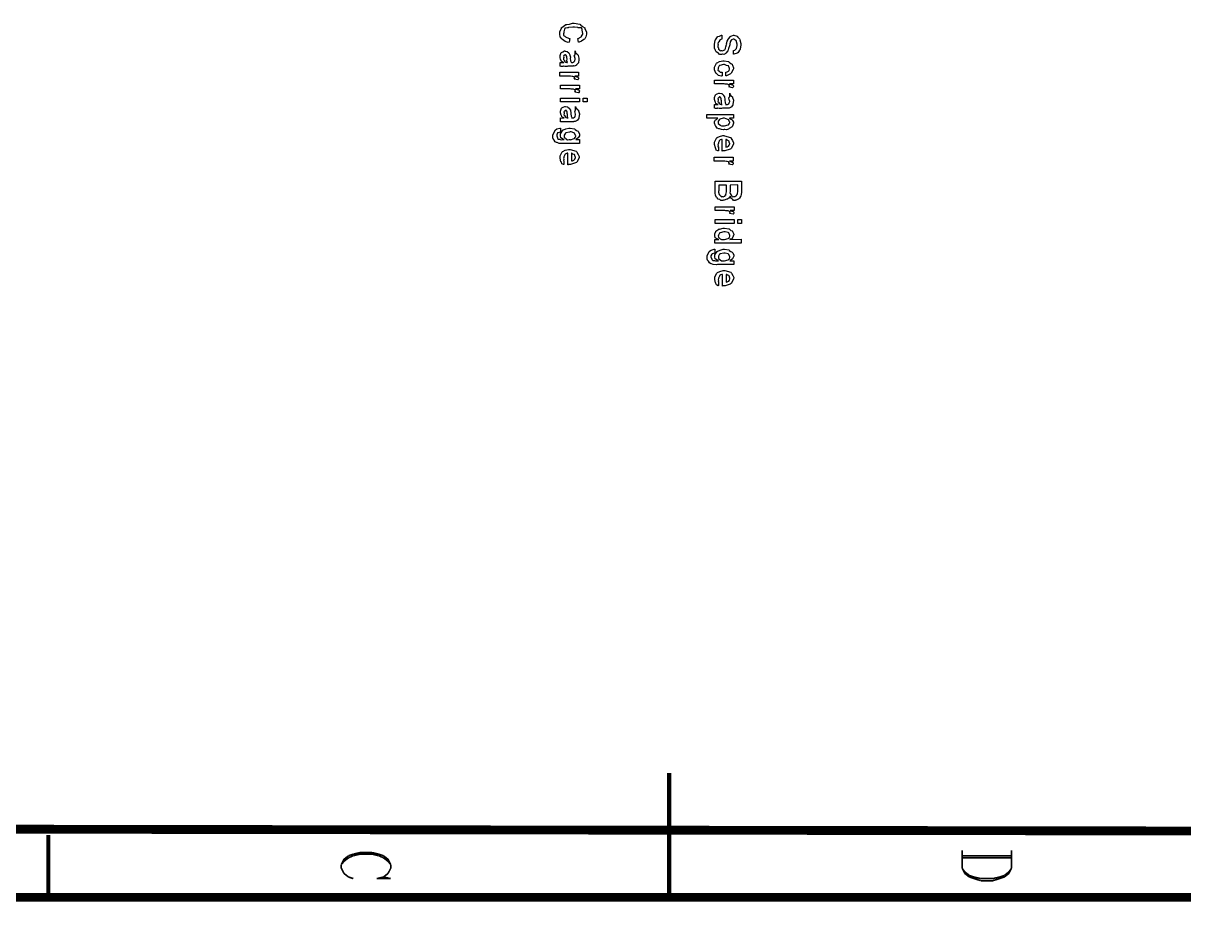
# Model space of a CAD drawing. Extents: x 0.1 to 11.6, y 0.3 to 16.2.
# Drawn here: x 3.793 to 7.51, y 0.296 to 3.108 of the extents above; entities that cross this region are included whole.
import ezdxf

# ---------------------------------------------------------------- set-up
doc = ezdxf.new("R2010")
doc.units = 0
doc.header["$MEASUREMENT"] = 0

msp = doc.modelspace()

# ---------------------------------------------------------------- linework, layer by layer
at = {"color": 0, "const_width": 0.005208}
msp.add_lwpolyline([(0.155003, 16.22), (11.57, 16.22), (11.57, 0.310004), (0.155003, 0.310004), (0.155003, 16.22)], close=True, dxfattribs=at)
at = {"color": 0}
for points in [[(5.54324, 3.05951), (5.54107, 3.04736), (5.53857, 3.04699), (5.52838, 3.05008), (5.52061, 3.05638), (5.51937, 3.05757), (5.51753, 3.05826), (5.51292, 3.065), (5.51199, 3.07314), (5.51199, 3.07579), (5.51199, 3.08035), (5.5165, 3.09283), (5.51742, 3.09403), (5.51785, 3.09506), (5.53131, 3.10406), (5.53304, 3.10465), (5.53413, 3.10422), (5.54275, 3.10574), (5.55203, 3.10813), (5.55518, 3.10813), (5.55718, 3.10801), (5.5759, 3.10487), (5.57753, 3.10422), (5.57829, 3.1026), (5.58464, 3.09782), (5.59119, 3.09381), (5.59207, 3.0925), (5.59201, 3.09119), (5.59706, 3.07932), (5.59706, 3.07536), (5.5969, 3.07269), (5.59511, 3.06429), (5.59142, 3.05876), (5.59033, 3.05757), (5.58849, 3.05583), (5.58128, 3.05063), (5.57368, 3.0479), (5.57167, 3.04736), (5.56907, 3.05951), (5.57032, 3.05919), (5.58035, 3.06515), (5.581, 3.06581), (5.58051, 3.0664), (5.5849, 3.07362), (5.5849, 3.07601), (5.58458, 3.07829), (5.58333, 3.08865), (5.58083, 3.09392), (5.58057, 3.09381), (5.57894, 3.09353), (5.57406, 3.09315), (5.57058, 3.09397), (5.5695, 3.09424), (5.56814, 3.0944), (5.55838, 3.09597), (5.55518, 3.09597), (5.55344, 3.09571), (5.53944, 3.09418), (5.53825, 3.09381), (5.53629, 3.09343), (5.53043, 3.09244), (5.52815, 3.09293), (5.52761, 3.09315), (5.52761, 3.09315), (5.52414, 3.08094), (5.52414, 3.07688), (5.52339, 3.07536), (5.52376, 3.06939), (5.5281, 3.06657), (5.52892, 3.06581), (5.52946, 3.065), (5.54167, 3.05985), (5.54324, 3.05951)], [(6.03087, 3.06956), (6.03087, 3.0574), (6.02935, 3.05703), (6.02479, 3.05496), (6.02436, 3.05458), (6.0236, 3.05419), (6.02046, 3.04861), (6.02024, 3.04785), (6.01915, 3.04676), (6.01736, 3.0421), (6.01872, 3.03879), (6.01872, 3.03765), (6.01796, 3.03635), (6.01742, 3.03142), (6.01958, 3.0294), (6.01981, 3.02875), (6.01926, 3.02832), (6.01947, 3.02501), (6.02268, 3.02322), (6.02306, 3.02289), (6.02311, 3.02219), (6.02539, 3.02013), (6.02849, 3.02094), (6.02957, 3.02094), (6.02957, 3.02083), (6.03244, 3.02018), (6.03662, 3.02186), (6.03717, 3.02203), (6.03722, 3.02192), (6.03982, 3.02274), (6.04204, 3.02707), (6.04237, 3.02789), (6.04189, 3.02826), (6.04292, 3.03267), (6.04563, 3.03982), (6.04606, 3.04156), (6.04546, 3.04324), (6.04699, 3.05057), (6.05062, 3.05621), (6.05106, 3.05697), (6.05132, 3.05778), (6.05789, 3.06597), (6.05865, 3.06651), (6.05865, 3.06651), (6.06212, 3.06733), (6.06787, 3.06976), (6.06885, 3.06976), (6.06933, 3.06961), (6.07964, 3.06689), (6.08057, 3.06629), (6.08106, 3.06467), (6.08475, 3.06033), (6.08832, 3.05703), (6.08882, 3.05587), (6.08822, 3.05458), (6.09164, 3.04383), (6.09164, 3.04025), (6.09147, 3.03874), (6.08925, 3.02539), (6.08882, 3.02419), (6.08746, 3.02229), (6.08365, 3.01639), (6.08128, 3.01378), (6.08035, 3.01313), (6.07904, 3.01242), (6.06874, 3.0089), (6.06754, 3.00879), (6.06733, 3.02094), (6.06782, 3.02051), (6.07194, 3.02181), (6.0759, 3.02582), (6.07644, 3.02658), (6.07688, 3.02735), (6.07949, 3.03689), (6.07949, 3.04004), (6.07915, 3.04156), (6.07656, 3.05279), (6.07601, 3.0535), (6.07547, 3.05306), (6.06874, 3.05746), (6.06799, 3.0574), (6.06679, 3.05713), (6.06168, 3.0549), (6.06125, 3.05436), (6.0599, 3.05393), (6.05692, 3.04915), (6.05626, 3.04124), (6.05583, 3.03917), (6.05474, 3.03619), (6.05219, 3.02701), (6.05117, 3.02279), (6.05083, 3.02203), (6.05007, 3.02013), (6.04362, 3.01258), (6.04281, 3.01204), (6.04156, 3.01069), (6.03629, 3.00792), (6.03239, 3.00879), (6.03108, 3.00879), (6.02946, 3.00808), (6.02344, 3.00846), (6.01986, 3.01187), (6.01893, 3.01247), (6.01708, 3.01303), (6.01226, 3.01671), (6.01036, 3.02138), (6.00982, 3.02246), (6.009, 3.02274), (6.00694, 3.0281), (6.00657, 3.03478), (6.00657, 3.037), (6.00657, 3.04135), (6.0089, 3.05322), (6.00939, 3.05436), (6.0096, 3.0555), (6.01687, 3.06478), (6.01785, 3.06543), (6.01785, 3.06543), (6.02257, 3.067), (6.02968, 3.06956), (6.03087, 3.06956)], [(5.52431, 2.98286), (5.5224, 2.98297), (5.51699, 2.98611), (5.51519, 2.99056), (5.51476, 2.99132), (5.51411, 2.99197), (5.51215, 2.99897), (5.51215, 3.00131), (5.51215, 3.00467), (5.51574, 3.014), (5.5165, 3.01476), (5.51687, 3.0146), (5.52106, 3.01682), (5.52626, 3.01932), (5.528, 3.01932), (5.52849, 3.01921), (5.53483, 3.0179), (5.53538, 3.01758), (5.53526, 3.01747), (5.54047, 3.01351), (5.54081, 3.01303), (5.54107, 3.01178), (5.54383, 3.00717), (5.54406, 3.00651), (5.54378, 3.00586), (5.54525, 2.99957), (5.54536, 2.99869), (5.54508, 2.99621), (5.54611, 2.98833), (5.54829, 2.98372), (5.54861, 2.98286), (5.5485, 2.98281), (5.54889, 2.98204), (5.55029, 2.98286), (5.55078, 2.98286), (5.55078, 2.98286), (5.55365, 2.98264), (5.55757, 2.98486), (5.55794, 2.98525), (5.55794, 2.98525), (5.55951, 2.9879), (5.56076, 2.99279), (5.56076, 2.99436), (5.56017, 2.99501), (5.55838, 3.00282), (5.55794, 3.00325), (5.55783, 3.00321), (5.55681, 3.0039), (5.55985, 3.00694), (5.56076, 3.00717), (5.56076, 3.01932), (5.56076, 3.01932), (5.56136, 3.0154), (5.56207, 3.01497), (5.56222, 3.01367), (5.5656, 3.00993), (5.56961, 3.00728), (5.5701, 3.00629), (5.57036, 3.00515), (5.57292, 2.9961), (5.57292, 2.99306), (5.57249, 2.9916), (5.5709, 2.98188), (5.57053, 2.98113), (5.56988, 2.97993), (5.56506, 2.97456), (5.56446, 2.97418), (5.56326, 2.97314), (5.55897, 2.97092), (5.55621, 2.97146), (5.55533, 2.97136), (5.55464, 2.97049), (5.54893, 2.97071), (5.5471, 2.97071), (5.53733, 2.97071), (5.53489, 2.97006), (5.52713, 2.96967), (5.52339, 2.97071), (5.52214, 2.97071), (5.52067, 2.97011), (5.51574, 2.96967), (5.51301, 2.97071), (5.51215, 2.97071), (5.51215, 2.98286), (5.51303, 2.98232), (5.52149, 2.98286), (5.52431, 2.98286)], [(5.53646, 2.98286), (5.53569, 2.98296), (5.53407, 2.98747), (5.53461, 2.99447), (5.5345, 2.99588), (5.53369, 2.99621), (5.53353, 3.00271), (5.53342, 3.00304), (5.53321, 3.00288), (5.53168, 3.00315), (5.53185, 3.00592), (5.53168, 3.00608), (5.53108, 3.00608), (5.52974, 3.00717), (5.52929, 3.00717), (5.52865, 3.00689), (5.52582, 3.00521), (5.52561, 3.00478), (5.52474, 3.0045), (5.52289, 3.00168), (5.52431, 2.99864), (5.52431, 2.99761), (5.5236, 2.99664), (5.52317, 2.9924), (5.52572, 2.99018), (5.52604, 2.98958), (5.52626, 2.98833), (5.528, 2.98469), (5.52962, 2.98449), (5.52994, 2.98415), (5.52989, 2.984), (5.53347, 2.98286), (5.53472, 2.98286), (5.53646, 2.98286)], [(6.03103, 2.95156), (6.03103, 2.9394), (6.02826, 2.93897), (6.01942, 2.94108), (6.01411, 2.94618), (6.01303, 2.94721), (6.01144, 2.94808), (6.00672, 2.95899), (6.00672, 2.96263), (6.00672, 2.96724), (6.01324, 2.97993), (6.01454, 2.98107), (6.01519, 2.9815), (6.023, 2.98519), (6.03342, 2.98801), (6.03689, 2.98801), (6.03825, 2.9879), (6.05197, 2.98551), (6.05317, 2.98497), (6.05393, 2.98346), (6.05875, 2.9796), (6.06321, 2.97672), (6.06381, 2.97564), (6.06429, 2.97433), (6.06749, 2.96522), (6.06749, 2.96218), (6.06651, 2.96035), (6.06028, 2.94797), (6.05946, 2.947), (6.05772, 2.94586), (6.04508, 2.93972), (6.04318, 2.9394), (6.04318, 2.95156), (6.0434, 2.95122), (6.04736, 2.95231), (6.05176, 2.95518), (6.05231, 2.95568), (6.05231, 2.95568), (6.05404, 2.95742), (6.05533, 2.96115), (6.05533, 2.9624), (6.05474, 2.96306), (6.05171, 2.97151), (6.051, 2.97217), (6.05003, 2.97168), (6.04497, 2.97325), (6.03907, 2.97586), (6.03711, 2.97586), (6.03526, 2.97558), (6.02393, 2.97299), (6.02322, 2.97239), (6.02225, 2.97185), (6.01888, 2.96528), (6.01888, 2.96306), (6.01818, 2.96229), (6.01801, 2.95833), (6.02121, 2.956), (6.02171, 2.95546), (6.02197, 2.95437), (6.02539, 2.95167), (6.02994, 2.95171), (6.03103, 2.95156)], [(5.51107, 2.95117), (5.57183, 2.95117), (5.57183, 2.93901), (5.55968, 2.93901), (5.56033, 2.93842), (5.56901, 2.93582), (5.56944, 2.93554), (5.56961, 2.93533), (5.57183, 2.93306), (5.57183, 2.93229), (5.5715, 2.93132), (5.57053, 2.92822), (5.56956, 2.92719), (5.56922, 2.92686), (5.55729, 2.92925), (5.55729, 2.92925), (5.55968, 2.93203), (5.55968, 2.93294), (5.55951, 2.93283), (5.55826, 2.93317), (5.55806, 2.93576), (5.55772, 2.93599), (5.55697, 2.93619), (5.55306, 2.93804), (5.55251, 2.93815), (5.55072, 2.9381), (5.54531, 2.93853), (5.54204, 2.93901), (5.54101, 2.93901), (5.51107, 2.93901), (5.51107, 2.95117)], [(5.51357, 2.90983), (5.57433, 2.90983), (5.57433, 2.89768), (5.56218, 2.89768), (5.56282, 2.89708), (5.5715, 2.89447), (5.57194, 2.89421), (5.5721, 2.89399), (5.57433, 2.89171), (5.57433, 2.89096), (5.574, 2.88997), (5.57303, 2.88689), (5.57206, 2.88585), (5.57172, 2.88553), (5.55979, 2.88792), (5.55979, 2.88792), (5.56218, 2.89068), (5.56218, 2.8916), (5.56201, 2.8915), (5.56076, 2.89182), (5.56054, 2.89443), (5.56022, 2.89464), (5.55946, 2.89486), (5.55556, 2.89671), (5.55501, 2.89681), (5.55322, 2.89676), (5.54779, 2.89719), (5.54454, 2.89768), (5.54351, 2.89768), (5.51357, 2.89768), (5.51357, 2.90983)], [(6.00683, 2.926), (6.0676, 2.926), (6.0676, 2.91385), (6.05544, 2.91385), (6.0561, 2.91325), (6.06478, 2.91064), (6.06521, 2.91037), (6.06538, 2.91015), (6.0676, 2.90788), (6.0676, 2.90713), (6.06728, 2.90614), (6.06629, 2.90306), (6.06532, 2.90201), (6.065, 2.90169), (6.05306, 2.90408), (6.05306, 2.90408), (6.05544, 2.90685), (6.05544, 2.90776), (6.05528, 2.90767), (6.05404, 2.90799), (6.05382, 2.9106), (6.0535, 2.91081), (6.05274, 2.91103), (6.04883, 2.91288), (6.04829, 2.91297), (6.0465, 2.91293), (6.04107, 2.91336), (6.03782, 2.91385), (6.03678, 2.91385), (6.00683, 2.91385), (6.00683, 2.926)], [(5.51362, 2.86843), (5.57438, 2.86843), (5.57438, 2.85628), (5.51361, 2.85628), (5.51362, 2.86843)], [(5.58654, 2.86865), (5.59869, 2.86865), (5.59868, 2.8565), (5.58653, 2.8565), (5.58654, 2.86865)], [(6.01904, 2.84814), (6.01714, 2.84825), (6.01172, 2.8514), (6.00993, 2.85585), (6.0095, 2.85661), (6.00885, 2.85726), (6.00689, 2.86426), (6.00689, 2.8666), (6.00689, 2.86996), (6.01047, 2.87929), (6.01124, 2.88004), (6.01161, 2.87989), (6.01579, 2.88211), (6.021, 2.8846), (6.02274, 2.8846), (6.02322, 2.8845), (6.02957, 2.88319), (6.03011, 2.88286), (6.03, 2.88276), (6.03521, 2.87879), (6.03554, 2.87831), (6.03581, 2.87706), (6.03857, 2.87244), (6.03879, 2.87181), (6.03851, 2.87115), (6.03999, 2.86486), (6.0401, 2.86399), (6.03982, 2.86149), (6.04085, 2.85363), (6.04303, 2.84901), (6.04335, 2.84814), (6.04324, 2.8481), (6.04362, 2.84733), (6.04503, 2.84814), (6.04551, 2.84814), (6.04551, 2.84814), (6.04839, 2.84793), (6.05231, 2.85015), (6.05268, 2.85053), (6.05268, 2.85053), (6.05425, 2.85319), (6.0555, 2.85807), (6.0555, 2.85965), (6.0549, 2.86029), (6.05311, 2.86811), (6.05268, 2.86854), (6.05257, 2.86849), (6.05154, 2.86919), (6.05458, 2.87224), (6.0555, 2.87244), (6.0555, 2.8846), (6.0555, 2.8846), (6.0561, 2.88069), (6.05681, 2.88026), (6.05697, 2.87896), (6.06033, 2.87522), (6.06435, 2.87256), (6.06483, 2.87158), (6.0651, 2.87044), (6.06765, 2.86139), (6.06765, 2.85835), (6.06722, 2.85688), (6.06565, 2.84717), (6.06526, 2.8464), (6.06461, 2.84521), (6.05979, 2.83985), (6.05919, 2.83946), (6.058, 2.83843), (6.05371, 2.83621), (6.05094, 2.83675), (6.05007, 2.83664), (6.04937, 2.83578), (6.04368, 2.83599), (6.04183, 2.83599), (6.03207, 2.83599), (6.02962, 2.83535), (6.02186, 2.83496), (6.01812, 2.83599), (6.01687, 2.83599), (6.0154, 2.83539), (6.01047, 2.83496), (6.00776, 2.83599), (6.00689, 2.83599), (6.00689, 2.84814), (6.00776, 2.8476), (6.01622, 2.84814), (6.01904, 2.84814)], [(6.03119, 2.84814), (6.03043, 2.84825), (6.02881, 2.85276), (6.02935, 2.85975), (6.02924, 2.86117), (6.02843, 2.86149), (6.02826, 2.868), (6.02815, 2.86833), (6.02794, 2.86817), (6.02642, 2.86843), (6.02658, 2.87121), (6.02642, 2.87136), (6.02582, 2.87136), (6.02447, 2.87244), (6.02403, 2.87244), (6.02339, 2.87218), (6.02056, 2.8705), (6.02035, 2.87007), (6.01947, 2.86979), (6.01764, 2.86697), (6.01904, 2.86393), (6.01904, 2.8629), (6.01833, 2.86193), (6.0179, 2.85769), (6.02046, 2.85547), (6.02078, 2.85487), (6.021, 2.85363), (6.02274, 2.84999), (6.02436, 2.84978), (6.02468, 2.84944), (6.02463, 2.84928), (6.02821, 2.84814), (6.02946, 2.84814), (6.03119, 2.84814)], [(5.52582, 2.80524), (5.52393, 2.80533), (5.5185, 2.80849), (5.51671, 2.81293), (5.51628, 2.81369), (5.51563, 2.81435), (5.51367, 2.82135), (5.51367, 2.82368), (5.51367, 2.82704), (5.51725, 2.83637), (5.51801, 2.83712), (5.51839, 2.83697), (5.52257, 2.83919), (5.52778, 2.84169), (5.52951, 2.84169), (5.53, 2.84158), (5.53635, 2.84028), (5.53689, 2.83996), (5.53678, 2.83985), (5.54199, 2.83589), (5.54232, 2.83539), (5.54258, 2.83415), (5.54536, 2.82954), (5.54557, 2.82889), (5.54531, 2.82824), (5.54676, 2.82194), (5.54688, 2.82107), (5.5466, 2.81858), (5.54764, 2.81071), (5.54981, 2.8061), (5.55013, 2.80524), (5.55003, 2.80518), (5.5504, 2.80442), (5.55181, 2.80524), (5.55231, 2.80524), (5.55231, 2.80524), (5.55518, 2.80501), (5.55908, 2.80724), (5.55946, 2.80761), (5.55946, 2.80761), (5.56104, 2.81028), (5.56228, 2.81517), (5.56228, 2.81674), (5.56168, 2.81739), (5.5599, 2.82519), (5.55946, 2.82563), (5.55935, 2.82558), (5.55832, 2.82628), (5.56136, 2.82932), (5.56228, 2.82954), (5.56228, 2.84169), (5.56228, 2.84169), (5.56288, 2.83778), (5.56358, 2.83735), (5.56375, 2.83604), (5.56711, 2.83231), (5.57113, 2.82964), (5.57161, 2.82867), (5.57189, 2.82753), (5.57443, 2.81847), (5.57443, 2.81543), (5.574, 2.81397), (5.57243, 2.80425), (5.57206, 2.8035), (5.5714, 2.80231), (5.56657, 2.79693), (5.56597, 2.79656), (5.56478, 2.79551), (5.56049, 2.79329), (5.55772, 2.79383), (5.55686, 2.79372), (5.55615, 2.79286), (5.55046, 2.79308), (5.54861, 2.79308), (5.53885, 2.79308), (5.5364, 2.79243), (5.52865, 2.79204), (5.5249, 2.79308), (5.52365, 2.79308), (5.52219, 2.79249), (5.51725, 2.79204), (5.51454, 2.79308), (5.51367, 2.79308), (5.51367, 2.80524), (5.51454, 2.80469), (5.523, 2.80524), (5.52582, 2.80524)], [(5.53797, 2.80524), (5.53722, 2.80533), (5.5356, 2.80985), (5.53614, 2.81685), (5.53603, 2.81825), (5.53521, 2.81858), (5.53504, 2.82508), (5.53494, 2.82542), (5.53472, 2.82525), (5.53321, 2.82553), (5.53336, 2.82829), (5.53321, 2.82844), (5.53261, 2.82844), (5.53125, 2.82954), (5.53082, 2.82954), (5.53017, 2.82926), (5.52735, 2.82758), (5.52713, 2.82715), (5.52626, 2.82688), (5.52442, 2.82406), (5.52582, 2.82101), (5.52582, 2.81999), (5.52512, 2.81901), (5.52468, 2.81478), (5.52724, 2.81256), (5.52756, 2.81196), (5.52778, 2.81071), (5.52951, 2.80707), (5.53114, 2.80686), (5.53147, 2.80653), (5.53142, 2.80638), (5.535, 2.80524), (5.53624, 2.80524), (5.53797, 2.80524)], [(5.98269, 2.81646), (6.06776, 2.81646), (6.06776, 2.80431), (6.05474, 2.80431), (6.05528, 2.80356), (6.06375, 2.79861), (6.06429, 2.79801), (6.06472, 2.79656), (6.06776, 2.79135), (6.06776, 2.78956), (6.06733, 2.78825), (6.06451, 2.77892), (6.06386, 2.77806), (6.0631, 2.77681), (6.05419, 2.77089), (6.053, 2.77046), (6.05149, 2.76915), (6.04514, 2.76714), (6.03961, 2.76785), (6.03782, 2.76785), (6.03608, 2.76714), (6.02897, 2.76753), (6.02294, 2.77024), (6.02175, 2.77067), (6.02051, 2.77024), (6.01525, 2.77279), (6.01133, 2.77821), (6.01069, 2.77914), (6.00976, 2.77957), (6.007, 2.78788), (6.007, 2.79064), (6.007, 2.79264), (6.0095, 2.79807), (6.01004, 2.79867), (6.0101, 2.79861), (6.01324, 2.8004), (6.01725, 2.80399), (6.01807, 2.80431), (5.98269, 2.80431), (5.98269, 2.81646)], [(6.03694, 2.80431), (6.03521, 2.80404), (6.02419, 2.80143), (6.02349, 2.80083), (6.02251, 2.80029), (6.01915, 2.79438), (6.01915, 2.79237), (6.01844, 2.7915), (6.01867, 2.78694), (6.02274, 2.78429), (6.02349, 2.78369), (6.02393, 2.78239), (6.02892, 2.77962), (6.03543, 2.78), (6.0376, 2.78), (6.03885, 2.77946), (6.05029, 2.78293), (6.05106, 2.78347), (6.05138, 2.78331), (6.05414, 2.78608), (6.05561, 2.79047), (6.05561, 2.79194), (6.05501, 2.79237), (6.0516, 2.80003), (6.05083, 2.80063), (6.04986, 2.80012), (6.04471, 2.80171), (6.03885, 2.80431), (6.03694, 2.80431)], [(5.51378, 2.77229), (5.51378, 2.76014), (5.51281, 2.75976), (5.50575, 2.75786), (5.50532, 2.75754), (5.50424, 2.757), (5.50163, 2.75108), (5.50163, 2.74908), (5.50146, 2.74767), (5.50396, 2.74115), (5.50444, 2.74061), (5.5045, 2.73958), (5.50732, 2.73665), (5.51178, 2.73671), (5.51269, 2.73649), (5.51269, 2.73649), (5.5159, 2.73508), (5.52339, 2.73583), (5.52593, 2.73583), (5.52311, 2.73617), (5.51531, 2.74143), (5.51378, 2.74799), (5.51378, 2.75017), (5.51378, 2.75429), (5.521, 2.76568), (5.52246, 2.76665), (5.52322, 2.76676), (5.53114, 2.76964), (5.54058, 2.77229), (5.54372, 2.77229), (5.54497, 2.77219), (5.55838, 2.77013), (5.55957, 2.76969), (5.56039, 2.76818), (5.56538, 2.76492), (5.56999, 2.76297), (5.57064, 2.7621), (5.57118, 2.76085), (5.57454, 2.75304), (5.57454, 2.75037), (5.57411, 2.74826), (5.57081, 2.74137), (5.5644, 2.73682), (5.56239, 2.73583), (5.57454, 2.73583), (5.57454, 2.72368), (5.52225, 2.72368), (5.51915, 2.72299), (5.50911, 2.72336), (5.50325, 2.72607), (5.50228, 2.72651), (5.50131, 2.72613), (5.49669, 2.72857), (5.49349, 2.73421), (5.49294, 2.73519), (5.49175, 2.73568), (5.48947, 2.741), (5.48947, 2.74756), (5.48947, 2.74972), (5.48969, 2.75086), (5.49631, 2.76519), (5.49707, 2.76622), (5.49701, 2.76628), (5.50211, 2.76975), (5.51172, 2.77235), (5.51378, 2.77229)], [(5.5446, 2.76014), (5.54269, 2.75988), (5.53103, 2.75743), (5.53028, 2.75689), (5.52929, 2.75629), (5.52593, 2.75011), (5.52593, 2.74799), (5.52522, 2.74713), (5.52544, 2.74262), (5.52951, 2.7399), (5.53028, 2.73931), (5.53071, 2.73807), (5.53564, 2.73546), (5.54199, 2.73583), (5.54417, 2.73583), (5.54546, 2.73529), (5.55707, 2.73893), (5.55783, 2.73953), (5.55817, 2.73936), (5.56093, 2.74214), (5.56239, 2.74669), (5.56239, 2.74821), (5.56179, 2.74858), (5.5586, 2.75612), (5.55783, 2.75667), (5.55686, 2.75726), (5.54764, 2.76014), (5.5446, 2.76014)], [(6.01932, 2.71186), (6.01932, 2.70014), (6.01785, 2.69988), (6.01275, 2.70221), (6.01096, 2.70742), (6.01042, 2.70839), (6.0096, 2.7091), (6.00717, 2.71983), (6.00717, 2.72336), (6.00717, 2.72792), (6.01367, 2.7405), (6.01497, 2.74158), (6.01563, 2.74197), (6.02344, 2.74556), (6.03353, 2.74832), (6.03689, 2.74832), (6.03922, 2.74821), (6.05854, 2.74274), (6.0599, 2.74158), (6.06028, 2.73969), (6.06451, 2.73253), (6.06793, 2.72586), (6.06793, 2.72358), (6.06749, 2.72146), (6.06049, 2.70757), (6.05903, 2.70643), (6.05669, 2.70518), (6.03988, 2.69971), (6.03429, 2.69971), (6.03364, 2.69937), (6.03147, 2.69868), (6.03147, 2.69971), (6.03147, 2.69971), (6.03147, 2.73617), (6.02979, 2.73589), (6.02496, 2.7346), (6.02289, 2.73286), (6.02235, 2.73226), (6.02181, 2.73079), (6.01986, 2.72651), (6.01932, 2.72418), (6.01932, 2.72336), (6.01856, 2.7226), (6.01774, 2.71903), (6.01932, 2.71707), (6.01932, 2.71642), (6.01872, 2.7156), (6.01774, 2.71246), (6.01932, 2.71203), (6.01932, 2.71186)], [(6.04362, 2.73617), (6.04362, 2.71186), (6.04368, 2.71169), (6.0471, 2.71208), (6.05117, 2.71436), (6.05165, 2.71468), (6.05186, 2.71457), (6.05436, 2.7175), (6.05578, 2.72222), (6.05578, 2.72379), (6.05518, 2.72428), (6.05285, 2.73193), (6.05231, 2.73247), (6.05171, 2.7321), (6.04801, 2.73335), (6.04449, 2.73611), (6.04362, 2.73617)], [(5.52485, 2.66775), (5.52485, 2.65603), (5.52339, 2.65576), (5.51828, 2.6581), (5.5165, 2.66331), (5.51594, 2.66428), (5.51514, 2.66499), (5.51269, 2.67572), (5.51269, 2.67925), (5.51269, 2.68381), (5.51921, 2.6964), (5.52051, 2.69749), (5.52115, 2.69786), (5.52897, 2.70144), (5.53907, 2.70421), (5.54243, 2.70421), (5.54476, 2.7041), (5.56407, 2.69862), (5.56543, 2.69749), (5.56581, 2.69558), (5.57004, 2.68843), (5.57346, 2.68175), (5.57346, 2.67947), (5.57303, 2.67736), (5.56603, 2.66347), (5.56456, 2.66233), (5.56222, 2.66108), (5.54542, 2.6556), (5.53982, 2.6556), (5.53917, 2.65528), (5.537, 2.65457), (5.537, 2.6556), (5.537, 2.6556), (5.537, 2.69206), (5.53532, 2.69179), (5.53049, 2.69049), (5.52843, 2.68875), (5.52789, 2.68815), (5.52735, 2.68668), (5.52539, 2.6824), (5.52485, 2.68007), (5.52485, 2.67925), (5.52408, 2.6785), (5.52328, 2.67492), (5.52485, 2.67296), (5.52485, 2.67231), (5.52425, 2.6715), (5.52328, 2.66835), (5.52485, 2.66792), (5.52485, 2.66775)], [(5.54915, 2.69206), (5.54915, 2.66775), (5.54921, 2.6676), (5.55263, 2.66797), (5.55669, 2.67025), (5.55718, 2.67057), (5.5574, 2.67046), (5.5599, 2.67339), (5.56131, 2.67811), (5.56131, 2.67969), (5.56071, 2.68018), (5.55838, 2.68782), (5.55783, 2.68838), (5.55724, 2.68799), (5.55354, 2.68924), (5.55003, 2.692), (5.54915, 2.69206)], [(6.00603, 2.67899), (6.06679, 2.67899), (6.06679, 2.66683), (6.05464, 2.66683), (6.05528, 2.66624), (6.06396, 2.66363), (6.0644, 2.66336), (6.06456, 2.66314), (6.06679, 2.66086), (6.06679, 2.6601), (6.06646, 2.65913), (6.06549, 2.65603), (6.06451, 2.655), (6.06418, 2.65468), (6.05225, 2.65707), (6.05225, 2.65707), (6.05464, 2.65983), (6.05464, 2.66075), (6.05447, 2.66065), (6.05322, 2.66097), (6.053, 2.66357), (6.05268, 2.66379), (6.05192, 2.66401), (6.04801, 2.66586), (6.04747, 2.66596), (6.04568, 2.6659), (6.04025, 2.66635), (6.037, 2.66683), (6.03597, 2.66683), (6.00603, 2.66683), (6.00603, 2.67899)], [(6.00863, 2.60232), (6.09369, 2.60254), (6.09369, 2.57021), (6.09353, 2.56771), (6.09283, 2.56006), (6.09169, 2.55556), (6.09131, 2.55458), (6.09006, 2.55311), (6.08675, 2.54818), (6.0849, 2.54579), (6.08415, 2.54525), (6.08279, 2.54465), (6.07612, 2.54178), (6.07394, 2.54178), (6.07269, 2.54112), (6.06782, 2.54112), (6.06515, 2.54428), (6.0644, 2.54482), (6.06407, 2.5446), (6.06039, 2.54719), (6.05767, 2.5535), (6.05724, 2.55458), (6.05632, 2.55285), (6.05317, 2.54785), (6.04997, 2.54557), (6.04899, 2.54503), (6.04693, 2.54449), (6.03819, 2.54156), (6.03532, 2.54156), (6.03358, 2.5409), (6.02756, 2.5409), (6.02431, 2.54357), (6.02339, 2.54394), (6.02263, 2.54346), (6.01839, 2.54503), (6.01525, 2.54926), (6.01471, 2.54981), (6.01367, 2.55003), (6.01036, 2.55783), (6.01014, 2.55871), (6.01014, 2.55871), (6.00879, 2.56282), (6.00863, 2.56933), (6.00863, 2.5715), (6.00863, 2.60232)], [(6.02078, 2.59017), (6.02078, 2.5715), (6.02007, 2.57031), (6.01932, 2.56586), (6.02111, 2.5651), (6.02121, 2.56478), (6.02061, 2.56418), (6.02029, 2.56093), (6.02274, 2.55951), (6.02294, 2.55914), (6.02317, 2.55875), (6.02642, 2.5555), (6.02686, 2.55524), (6.02686, 2.55464), (6.02908, 2.55285), (6.03196, 2.55371), (6.03293, 2.55371), (6.03293, 2.55371), (6.03521, 2.55285), (6.03917, 2.55425), (6.03967, 2.55436), (6.03967, 2.55436), (6.04357, 2.55865), (6.04378, 2.55935), (6.04335, 2.56), (6.04508, 2.56847), (6.04508, 2.57129), (6.04508, 2.59017), (6.02078, 2.59017)], [(6.05724, 2.59017), (6.05724, 2.57237), (6.05675, 2.57053), (6.05653, 2.56461), (6.05794, 2.56272), (6.05811, 2.56217), (6.05767, 2.56125), (6.06174, 2.55621), (6.06222, 2.55587), (6.06201, 2.55544), (6.06386, 2.55296), (6.06782, 2.55371), (6.06917, 2.55371), (6.06922, 2.55344), (6.07221, 2.55333), (6.07557, 2.55556), (6.07611, 2.55587), (6.07611, 2.55587), (6.07715, 2.55697), (6.08003, 2.56093), (6.08024, 2.56153), (6.08024, 2.56196), (6.08154, 2.57107), (6.08154, 2.57411), (6.08154, 2.59039), (6.05724, 2.59017)], [(6.00874, 2.52083), (6.0695, 2.52083), (6.0695, 2.50868), (6.05735, 2.50868), (6.058, 2.50808), (6.06668, 2.50547), (6.06711, 2.50521), (6.06728, 2.50499), (6.0695, 2.50271), (6.0695, 2.50196), (6.06917, 2.50097), (6.06819, 2.49789), (6.06722, 2.49685), (6.06689, 2.49653), (6.05496, 2.49892), (6.05496, 2.49892), (6.05735, 2.50168), (6.05735, 2.5026), (6.05718, 2.5025), (6.05593, 2.50282), (6.05572, 2.50543), (6.05539, 2.50564), (6.05464, 2.50586), (6.05072, 2.50771), (6.05018, 2.50782), (6.04839, 2.50775), (6.04297, 2.50819), (6.03971, 2.50868), (6.03868, 2.50868), (6.00874, 2.50868), (6.00874, 2.52083)], [(6.00885, 2.47944), (6.06961, 2.47944), (6.06961, 2.46729), (6.00885, 2.46729), (6.00885, 2.47944)], [(6.08176, 2.47965), (6.09392, 2.47965), (6.09392, 2.4675), (6.08176, 2.4675), (6.08176, 2.47965)], [(6.00765, 2.41624), (6.02046, 2.41624), (6.01753, 2.4165), (6.00922, 2.42156), (6.00765, 2.4285), (6.00765, 2.43078), (6.00765, 2.4336), (6.01069, 2.44119), (6.01133, 2.44206), (6.01167, 2.44249), (6.021, 2.44943), (6.02219, 2.44988), (6.02328, 2.44928), (6.03435, 2.45269), (6.03803, 2.45269), (6.03922, 2.45258), (6.05246, 2.45051), (6.05365, 2.45008), (6.05447, 2.44857), (6.05935, 2.44521), (6.06386, 2.44314), (6.06451, 2.44228), (6.06506, 2.44097), (6.06842, 2.43332), (6.06842, 2.43078), (6.06799, 2.42936), (6.06549, 2.42296), (6.06494, 2.42231), (6.06435, 2.42096), (6.06093, 2.41737), (6.05735, 2.41667), (6.05647, 2.41624), (6.09272, 2.41644), (6.09272, 2.40429), (6.00765, 2.40408), (6.00765, 2.41624)], [(6.03803, 2.44054), (6.03629, 2.44026), (6.02512, 2.43767), (6.02436, 2.43707), (6.02333, 2.43647), (6.01981, 2.43028), (6.01981, 2.42817), (6.0191, 2.42735), (6.01932, 2.42296), (6.02339, 2.42031), (6.02414, 2.41971), (6.02458, 2.41846), (6.02919, 2.41585), (6.03515, 2.41624), (6.03717, 2.41624), (6.03868, 2.41569), (6.05094, 2.41932), (6.05171, 2.41992), (6.05203, 2.41976), (6.05479, 2.42253), (6.05626, 2.42708), (6.05626, 2.4286), (6.05567, 2.42904), (6.05263, 2.43674), (6.05192, 2.43728), (6.05094, 2.43782), (6.04124, 2.44054), (6.03803, 2.44054)], [(6.00776, 2.38456), (6.00776, 2.3724), (6.00678, 2.37201), (5.99972, 2.37013), (5.99929, 2.36979), (5.99821, 2.36925), (5.99561, 2.36333), (5.99561, 2.36133), (5.99544, 2.35992), (5.99794, 2.3534), (5.99843, 2.35286), (5.99849, 2.35183), (6.00131, 2.3489), (6.00575, 2.34896), (6.00668, 2.34874), (6.00668, 2.34874), (6.00988, 2.34733), (6.01736, 2.3481), (6.01992, 2.3481), (6.01708, 2.34842), (6.00928, 2.35368), (6.00776, 2.36025), (6.00776, 2.36242), (6.00776, 2.36654), (6.01497, 2.37793), (6.01644, 2.3789), (6.01719, 2.37901), (6.02512, 2.38189), (6.03456, 2.38456), (6.03771, 2.38456), (6.03896, 2.38444), (6.05236, 2.38238), (6.05354, 2.38194), (6.05436, 2.38043), (6.05935, 2.37717), (6.06397, 2.37522), (6.06461, 2.37435), (6.06515, 2.3731), (6.06853, 2.36529), (6.06853, 2.36264), (6.06808, 2.36051), (6.06478, 2.35362), (6.05838, 2.34907), (6.05637, 2.3481), (6.06853, 2.3481), (6.06853, 2.33594), (6.01622, 2.33594), (6.01313, 2.33524), (6.0031, 2.33561), (5.99724, 2.33833), (5.99625, 2.33876), (5.99528, 2.33838), (5.99067, 2.34082), (5.98747, 2.34646), (5.98693, 2.34744), (5.98574, 2.34793), (5.98346, 2.35325), (5.98346, 2.35981), (5.98346, 2.36199), (5.98367, 2.36313), (5.99029, 2.37744), (5.99104, 2.37847), (5.991, 2.37853), (5.9961, 2.382), (6.00569, 2.38461), (6.00776, 2.38456)], [(6.03857, 2.3724), (6.03668, 2.37213), (6.02501, 2.36968), (6.02425, 2.36914), (6.02328, 2.36854), (6.01992, 2.36236), (6.01992, 2.36025), (6.01921, 2.35938), (6.01942, 2.35487), (6.02349, 2.35217), (6.02425, 2.35157), (6.02468, 2.35032), (6.02962, 2.34771), (6.03597, 2.3481), (6.03814, 2.3481), (6.03944, 2.34756), (6.05106, 2.35118), (6.05181, 2.35178), (6.05214, 2.35163), (6.0549, 2.35439), (6.05637, 2.35894), (6.05637, 2.36046), (6.05578, 2.36085), (6.05257, 2.36839), (6.05181, 2.36893), (6.05083, 2.36953), (6.04161, 2.3724), (6.03857, 2.3724)], [(6.02001, 2.27994), (6.02001, 2.26824), (6.01856, 2.26796), (6.01346, 2.27029), (6.01167, 2.2755), (6.01112, 2.27647), (6.01031, 2.27718), (6.00786, 2.28793), (6.00786, 2.29144), (6.00786, 2.29601), (6.01438, 2.3086), (6.01568, 2.30968), (6.01633, 2.31006), (6.02414, 2.31364), (6.03424, 2.3164), (6.0376, 2.3164), (6.03993, 2.31629), (6.05925, 2.31082), (6.0606, 2.30968), (6.06099, 2.30778), (6.06521, 2.30063), (6.06863, 2.29394), (6.06863, 2.29167), (6.06819, 2.28956), (6.06119, 2.27567), (6.05974, 2.27453), (6.0574, 2.27328), (6.04058, 2.26779), (6.035, 2.26779), (6.03435, 2.26747), (6.03217, 2.26676), (6.03217, 2.26779), (6.03217, 2.26779), (6.03217, 2.30425), (6.03049, 2.30399), (6.02567, 2.30268), (6.0236, 2.30094), (6.02306, 2.30035), (6.02251, 2.29889), (6.02056, 2.2946), (6.02001, 2.29226), (6.02001, 2.29144), (6.01926, 2.29069), (6.01844, 2.28711), (6.02001, 2.28515), (6.02001, 2.2845), (6.01942, 2.28369), (6.01844, 2.28054), (6.02001, 2.28011), (6.02001, 2.27994)], [(6.04432, 2.30425), (6.04432, 2.27994), (6.04438, 2.27979), (6.04779, 2.28017), (6.05186, 2.28244), (6.05236, 2.28276), (6.05257, 2.28267), (6.05507, 2.2856), (6.05647, 2.29031), (6.05647, 2.29189), (6.05588, 2.29237), (6.05354, 2.30003), (6.053, 2.30057), (6.0524, 2.30018), (6.04872, 2.30143), (6.04519, 2.30419), (6.04432, 2.30425)]]:
    msp.add_lwpolyline(points, close=True, dxfattribs=at)
for points, const_width in [([(5.86165, 0.310004), (5.86165, 0.708333)], 0.013333), ([(11.315, 0.516656), (0.398329, 0.533311)], 0.028333), ([(3.87332, 0.509983), (3.87332, 0.310004)], 0.013333), ([(5.86165, 0.509983), (5.86165, 0.310004)], 0.013333), ([(4.84999, 0.448351), (4.83501, 0.443306)], 0.005208), ([(4.87169, 0.453342), (4.84999, 0.448351)], 0.005208), ([(4.87169, 0.448351), (4.84999, 0.443306)], 0.005208), ([(4.91, 0.453342), (4.87169, 0.453342)], 0.005208), ([(4.91, 0.448351), (4.87169, 0.448351)], 0.005208), ([(4.93164, 0.448351), (4.91, 0.453342)], 0.005208), ([(4.93164, 0.443306), (4.91, 0.448351)], 0.005208), ([(4.94667, 0.443306), (4.93164, 0.448351)], 0.005208), ([(6.80003, 0.403321), (6.80003, 0.460015)], 0.005208), ([(6.95833, 0.460015), (6.95833, 0.403321)], 0.005208), ([(4.81999, 0.43164), (4.81168, 0.414985)], 0.005208), ([(4.81999, 0.425022), (4.81168, 0.414985)], 0.005208), ([(4.81168, 0.414985), (4.81168, 0.403321)], 0.005208), ([(4.83501, 0.443306), (4.81999, 0.43164)], 0.005208), ([(4.83501, 0.436686), (4.81999, 0.425022)], 0.005208), ([(4.84999, 0.443306), (4.83501, 0.436686)], 0.005208), ([(4.94667, 0.436686), (4.93164, 0.443306)], 0.005208), ([(4.96164, 0.43164), (4.94667, 0.443306)], 0.005208), ([(4.96164, 0.425022), (4.94667, 0.436686)], 0.005208), ([(4.97, 0.414985), (4.96164, 0.43164)], 0.005208), ([(4.97, 0.414985), (4.96164, 0.425022)], 0.005208), ([(4.97, 0.403321), (4.97, 0.414985)], 0.005208), ([(6.95833, 0.443306), (6.80003, 0.443306)], 0.005208), ([(6.95833, 0.436686), (6.80003, 0.436686)], 0.005208), ([(4.81168, 0.403321), (4.81999, 0.386664)], 0.005208), ([(4.81999, 0.386664), (4.83501, 0.375)], 0.005208), ([(4.83501, 0.375), (4.84999, 0.370008)], 0.005208), ([(4.94667, 0.375), (4.92503, 0.370008)], 0.005208), ([(4.92503, 0.370008), (4.97, 0.370008)], 0.005208), ([(4.94667, 0.375), (4.96164, 0.386664)], 0.005208), ([(4.97, 0.370008), (4.94667, 0.375)], 0.005208), ([(4.96164, 0.386664), (4.97, 0.403321)], 0.005208), ([(6.80832, 0.386664), (6.80003, 0.403321)], 0.005208), ([(6.80832, 0.391656), (6.80003, 0.403321)], 0.005208), ([(6.82335, 0.379992), (6.80832, 0.391656)], 0.005208), ([(6.82335, 0.375), (6.80832, 0.386664)], 0.005208), ([(6.83832, 0.375), (6.82335, 0.379992)], 0.005208), ([(6.83832, 0.370008), (6.82335, 0.375)], 0.005208), ([(6.86003, 0.370008), (6.83832, 0.375)], 0.005208), ([(6.86003, 0.363336), (6.83832, 0.370008)], 0.005208), ([(6.89833, 0.370008), (6.86003, 0.370008)], 0.005208), ([(6.91997, 0.375), (6.89833, 0.370008)], 0.005208), ([(6.91997, 0.370008), (6.89833, 0.363336)], 0.005208), ([(6.935, 0.379992), (6.91997, 0.375)], 0.005208), ([(6.935, 0.375), (6.91997, 0.370008)], 0.005208), ([(6.94997, 0.391656), (6.935, 0.379992)], 0.005208), ([(6.94997, 0.386664), (6.935, 0.375)], 0.005208), ([(6.95833, 0.403321), (6.94997, 0.386664)], 0.005208), ([(6.95833, 0.403321), (6.94997, 0.391656)], 0.005208), ([(6.89833, 0.363336), (6.86003, 0.363336)], 0.005208), ([(11.57, 0.310004), (0.155003, 0.310004)], 0.028333)]:
    msp.add_lwpolyline(points, dxfattribs=dict(at, const_width=const_width))

doc.saveas('drawing.dxf')
